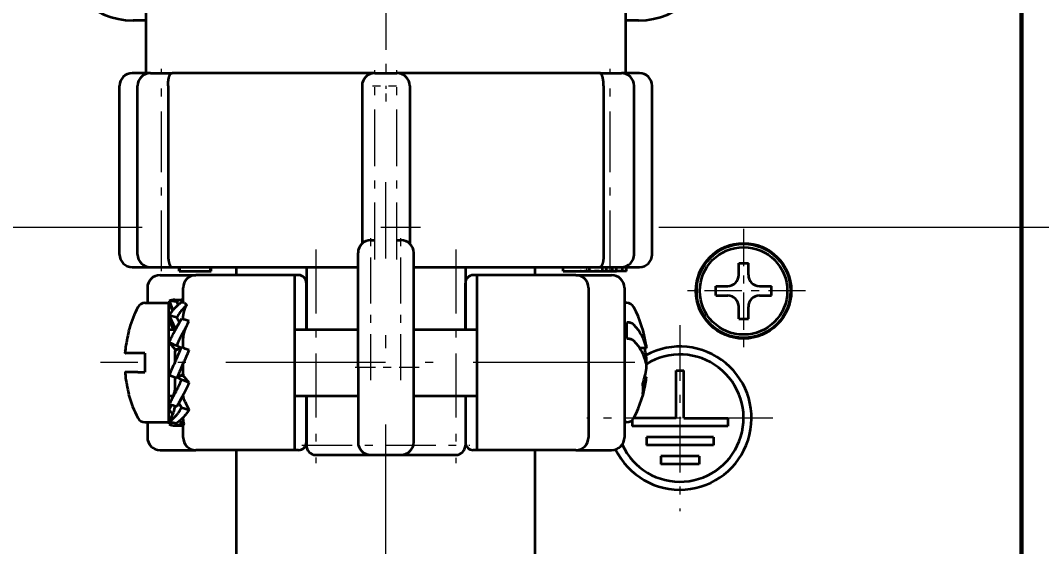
# Model space of a CAD drawing. Extents: x 23 to 417, y 3 to 294.
# Drawn here: x 226.13 to 238.98, y 93.8 to 100.41 of the extents above; entities that cross this region are included whole.
import ezdxf
from ezdxf.enums import TextEntityAlignment as Align

# ---------------------------------------------------------------- set-up
doc = ezdxf.new("R2010")
doc.units = 0
doc.linetypes.add('DASHDOT', pattern=[18.5, 12, -3, 0.5, -3])
doc.layers.get('0').update_dxf_attribs({"lineweight": 13})
doc.styles.get("Standard").update_dxf_attribs({"font": 'isocp.shx'})
doc.dimstyles.get("Standard").update_dxf_attribs({"dimtxt": 2.5, "dimasz": 2.5, "dimexe": 1.25, "dimexo": 0.625, "dimtad": 1, "dimtxsty": 'Standard', "dimcen": 2.5, "dimadec": 0, "dimazin": 0, "dimtfac": 1, "dimtmove": 0, "dimatfit": 0, "dimfxl": 0, "dimarcsym": 0})

# ---------------------------------------------------------------- blocks, each defined once
blk = doc.blocks.new('*D774')
at = {"color": 30, "lineweight": 13, "transparency": 16777216}
blk.add_line((245.666, 73.034), (245.666, 102.812), dxfattribs=at)
at = {"color": 30, "lineweight": 13, "ltscale": 0.053139, "transparency": 16777216}
blk.add_line((245.541, 97.812), (247.666, 97.812), dxfattribs=at)
at = {"color": 30, "lineweight": 13, "ltscale": 0.281729, "transparency": 16777216}
blk.add_line((236.397, 92.312), (247.666, 92.312), dxfattribs=at)
at = {"color": 30, "lineweight": 13, "transparency": 16777216}
for points in [[(245.149, 99.744), (245.666, 97.812), (246.184, 99.744)], [(246.184, 90.38), (245.666, 92.312), (245.149, 90.38)]]:
    blk.add_lwpolyline(points, dxfattribs=at)
for s, height, width, p, p2 in [(']', 2, 1.552524, (243.666, 92.086), (243.666, 92.862)), ('1.08', 2, 1.619006, (243.666, 84.448), (243.666, 91.086)), ('[', 2, 1.552521, (243.666, 82.672), (243.666, 83.448)), ('/', 1, 1.818182, (243.166, 80.672), (243.166, 81.672)), ('27.5', 2, 1.44843, (243.666, 73.034), (243.666, 79.672))]:
    blk.add_text(s, height=height, rotation=90, dxfattribs=dict(at, width=width)).set_placement(p, p2, align=Align.FIT)
blk = doc.blocks.new('*D776')
at = {"color": 230, "lineweight": 13, "transparency": 16777216}
blk.add_line((248.48, 92.812), (248.48, 124.927), dxfattribs=at)
at = {"color": 230, "lineweight": 13, "ltscale": 0.334159, "transparency": 16777216}
blk.add_line((237.114, 104.512), (250.48, 104.512), dxfattribs=at)
at = {"color": 230, "lineweight": 13, "ltscale": 0.123487, "transparency": 16777216}
blk.add_line((245.541, 97.812), (250.48, 97.812), dxfattribs=at)
at = {"color": 230, "lineweight": 13, "transparency": 16777216}
for points in [[(247.962, 106.444), (248.48, 104.512), (248.998, 106.444)], [(248.998, 95.88), (248.48, 97.812), (247.962, 95.88)]]:
    blk.add_lwpolyline(points, dxfattribs=at)
for s, height, width, p, p2 in [(']', 2, 1.552521, (246.48, 124.151), (246.48, 124.927)), ('1.32', 2, 1.572925, (246.48, 116.513), (246.48, 123.151)), ('[', 2, 1.552527, (246.48, 114.737), (246.48, 115.513)), ('/', 1, 1.818182, (245.98, 112.737), (245.98, 113.737)), ('33.5', 2, 1.44843, (246.48, 105.099), (246.48, 111.737))]:
    blk.add_text(s, height=height, rotation=90, dxfattribs=dict(at, width=width)).set_placement(p, p2, align=Align.FIT)
blk = doc.blocks.new('BLOCK4747')
at = {"color": 7, "linetype": 'DASHDOT', "lineweight": 13, "ltscale": 0.2925}
for p, q in [((67.5, -13.65), (67.5, -25.35)), ((73.35, -19.5), (61.65, -19.5))]:
    blk.add_line(p, q, dxfattribs=at)
blk = doc.blocks.new('BLOCK4758')
at = {"color": 7, "linetype": 'DASHDOT', "lineweight": 13, "ltscale": 0.195}
for p, q in [((71.5, -7.602), (71.5, -15.402)), ((75.4, -11.502), (67.6, -11.502))]:
    blk.add_line(p, q, dxfattribs=at)
blk = doc.blocks.new('BLOCK4759')
at = {"color": 7, "linetype": 'DASHDOT', "lineweight": 13}
for p, q in [((49, 52.91), (49, -0.91)), ((75.91, 26), (22.09, 26))]:
    blk.add_line(p, q, dxfattribs=at)
blk = doc.blocks.new('BLOCK4760')
at = {"color": 7, "lineweight": 35}
for p, q in [((89.026, 61.698), (89.026, -78.297)), ((88.926, 61.602), (88.926, -77.297)), ((39.605, -63.51), (39.605, -21.51)), ((58.395, -63.51), (58.395, -21.51))]:
    blk.add_line(p, q, dxfattribs=at)
at = {"color": 7, "lineweight": 35, "ltscale": 0.101719}
for p, q in [((33.919, 2.19), (33.919, 6.259)), ((64.081, 6.259), (64.081, 2.19))]:
    blk.add_line(p, q, dxfattribs=at)
at = {"color": 7, "lineweight": 35, "ltscale": 0.02047}
blk.add_line((33.919, 5.5), (33.1, 5.5), dxfattribs=at)
at = {"color": 7, "lineweight": 35, "ltscale": 0.020467}
blk.add_line((64.9, 5.5), (64.081, 5.5), dxfattribs=at)
at = {"color": 7, "lineweight": 35, "ltscale": 0.028434}
blk.add_line((34.187, 2.19), (33.05, 2.19), dxfattribs=at)
at = {"color": 7, "lineweight": 35, "ltscale": 0.0175}
for p, q in [((34.187, 2.19), (34.887, 2.19)), ((63.113, 2.19), (63.813, 2.19)), ((34.187, -10.01), (34.887, -10.01)), ((63.113, -10.01), (63.813, -10.01))]:
    blk.add_line(p, q, dxfattribs=at)
at = {"color": 7, "lineweight": 35, "ltscale": 0.016571}
for p, q in [((34.887, 2.19), (35.55, 2.19)), ((62.45, 2.19), (63.113, 2.19)), ((34.887, -10.01), (35.55, -10.01)), ((62.45, -10.01), (63.113, -10.01))]:
    blk.add_line(p, q, dxfattribs=at)
at = {"color": 7, "lineweight": 35, "ltscale": 0.318745}
for p, q in [((48.3, 2.19), (35.55, 2.19)), ((62.45, 2.19), (49.7, 2.19))]:
    blk.add_line(p, q, dxfattribs=at)
at = {"color": 7, "lineweight": 35, "ltscale": 0.035}
blk.add_line((48.3, 2.19), (49.7, 2.19), dxfattribs=at)
at = {"color": 7, "lineweight": 35, "ltscale": 0.028395}
blk.add_line((64.95, 2.19), (63.814, 2.19), dxfattribs=at)
at = {"color": 7, "lineweight": 35, "ltscale": 0.265}
for p, q in [((32.25, -9.21), (32.25, 1.39)), ((33.387, -9.21), (33.387, 1.39)), ((35.302, 1.39), (35.302, -9.21)), ((62.698, 1.39), (62.698, -9.21)), ((64.613, -9.21), (64.613, 1.39)), ((65.75, -9.21), (65.75, 1.39))]:
    blk.add_line(p, q, dxfattribs=at)
at = {"color": 7, "lineweight": 35, "ltscale": 0.247976}
for p, q in [((47.5, 1.39), (47.5, -8.529)), ((50.5, 1.39), (50.5, -8.529))]:
    blk.add_line(p, q, dxfattribs=at)
at = {"color": 7, "lineweight": 35, "ltscale": 0.00625}
for p, q in [((48.05, -8.31), (48.3, -8.31)), ((49.7, -8.31), (49.95, -8.31)), ((36.005, -10.26), (36.005, -10.01)), ((36.04, -10.26), (36.04, -10.01)), ((37.97, -10.26), (37.97, -10.01)), ((38.005, -10.26), (38.005, -10.01)), ((60.159, -10.26), (60.159, -10.01)), ((61.793, -10.01), (61.793, -10.26)), ((62.623, -10.26), (62.623, -10.01)), ((62.871, -10.26), (62.871, -10.01)), ((63.256, -10.26), (63.256, -10.01)), ((63.504, -10.26), (63.504, -10.01)), ((63.889, -10.26), (63.889, -10.01)), ((64.137, -10.26), (64.137, -10.01)), ((43.5, -10.51), (43.25, -10.51)), ((54.75, -10.51), (54.5, -10.51)), ((43.5, -21.51), (43.25, -21.51)), ((54.75, -21.51), (54.5, -21.51))]:
    blk.add_line(p, q, dxfattribs=at)
at = {"color": 7, "lineweight": 35, "ltscale": 0.18}
for p, q in [((47.25, -16.31), (47.25, -9.11)), ((50.75, -16.31), (50.75, -9.11))]:
    blk.add_line(p, q, dxfattribs=at)
at = {"color": 7, "lineweight": 35, "ltscale": 0.02843}
blk.add_line((33.05, -10.01), (34.187, -10.01), dxfattribs=at)
at = {"color": 7, "lineweight": 35, "ltscale": 0.292495}
for p, q in [((35.55, -10.01), (47.25, -10.01)), ((50.75, -10.01), (62.45, -10.01))]:
    blk.add_line(p, q, dxfattribs=at)
at = {"color": 7, "lineweight": 35, "ltscale": 0.000846139}
blk.add_line((36.005, -10.26), (36.039, -10.26), dxfattribs=at)
at = {"color": 7, "lineweight": 35, "ltscale": 0.048268}
blk.add_line((36.04, -10.26), (37.97, -10.26), dxfattribs=at)
at = {"color": 7, "lineweight": 35, "ltscale": 0.005481}
blk.add_line((36.091, -10.26), (36.31, -10.26), dxfattribs=at)
at = {"color": 7, "lineweight": 35, "ltscale": 0.000850752}
blk.add_line((37.971, -10.26), (38.005, -10.26), dxfattribs=at)
at = {"color": 7, "lineweight": 35, "ltscale": 0.0125}
for p, q in [((39.605, -10.51), (39.605, -10.01)), ((58.395, -10.51), (58.395, -10.01)), ((67.25, -16.5), (67.75, -16.5)), ((70.5, -19.5), (70.5, -20)), ((65.4, -20.7), (65.4, -21.2)), ((69.6, -20.7), (69.6, -21.2)), ((66.3, -21.9), (66.3, -22.4)), ((68.7, -21.9), (68.7, -22.4))]:
    blk.add_line(p, q, dxfattribs=at)
at = {"color": 7, "lineweight": 35, "ltscale": 0.09793}
for p, q in [((44, -10.01), (44, -13.927)), ((54, -10.01), (54, -13.927))]:
    blk.add_line(p, q, dxfattribs=at)
at = {"color": 7, "lineweight": 35, "ltscale": 0.033376}
for p, q in [((60.159, -10.26), (61.494, -10.26)), ((60.792, -10.26), (62.127, -10.26)), ((61.288, -10.26), (62.623, -10.26)), ((61.921, -10.26), (63.256, -10.26)), ((63.889, -10.26), (62.554, -10.26))]:
    blk.add_line(p, q, dxfattribs=at)
at = {"color": 7, "lineweight": 35, "ltscale": 0.001283}
for p, q in [((61.288, -10.26), (61.237, -10.26)), ((61.921, -10.26), (61.87, -10.26)), ((62.503, -10.26), (62.554, -10.26))]:
    blk.add_line(p, q, dxfattribs=at)
at = {"color": 7, "lineweight": 35, "ltscale": 0.003097}
for p, q in [((61.618, -10.26), (61.494, -10.26)), ((62.251, -10.26), (62.127, -10.26))]:
    blk.add_line(p, q, dxfattribs=at)
at = {"color": 7, "lineweight": 35, "ltscale": 0.00438}
for p, q in [((61.793, -10.26), (61.618, -10.26)), ((62.426, -10.26), (62.251, -10.26)), ((63.06, -10.26), (62.884, -10.26)), ((63.693, -10.26), (63.518, -10.26))]:
    blk.add_line(p, q, dxfattribs=at)
at = {"color": 7, "lineweight": 35, "ltscale": 0.006194}
for p, q in [((62.623, -10.26), (62.871, -10.26)), ((63.256, -10.26), (63.504, -10.26)), ((64.137, -10.26), (63.889, -10.26))]:
    blk.add_line(p, q, dxfattribs=at)
at = {"color": 7, "lineweight": 35, "ltscale": 0.000345922}
for p, q in [((62.884, -10.26), (62.871, -10.26)), ((63.518, -10.26), (63.504, -10.26))]:
    blk.add_line(p, q, dxfattribs=at)
at = {"color": 7, "lineweight": 35, "ltscale": 0.045005}
blk.add_line((63.15, -10.01), (64.95, -10.01), dxfattribs=at)
at = {"color": 7, "lineweight": 35, "ltscale": 0.01875}
for p, q in [((71.2, -10.502), (71.2, -9.752)), ((71.8, -10.502), (71.8, -9.752)), ((69.75, -11.202), (70.5, -11.202)), ((72.5, -11.202), (73.25, -11.202)), ((69.75, -11.802), (70.5, -11.802)), ((72.5, -11.802), (73.25, -11.802)), ((71.2, -13.252), (71.2, -12.502)), ((71.8, -13.252), (71.8, -12.502))]:
    blk.add_line(p, q, dxfattribs=at)
at = {"color": 7, "lineweight": 35, "ltscale": 0.014999}
for p, q in [((71.2, -9.752), (71.8, -9.752)), ((69.75, -11.802), (69.75, -11.202)), ((73.25, -11.802), (73.25, -11.202)), ((71.2, -13.252), (71.8, -13.252))]:
    blk.add_line(p, q, dxfattribs=at)
at = {"color": 7, "lineweight": 35, "ltscale": 0.05625}
for p, q in [((34.8, -10.51), (37.05, -10.51)), ((60.95, -10.51), (63.2, -10.51)), ((34.8, -21.51), (37.05, -21.51)), ((60.95, -21.51), (63.2, -21.51))]:
    blk.add_line(p, q, dxfattribs=at)
at = {"color": 7, "lineweight": 35, "ltscale": 0.155}
for p, q in [((43.25, -10.51), (37.05, -10.51)), ((60.95, -10.51), (54.75, -10.51)), ((43.25, -21.51), (37.05, -21.51)), ((60.95, -21.51), (54.75, -21.51))]:
    blk.add_line(p, q, dxfattribs=at)
at = {"color": 7, "lineweight": 35, "ltscale": 0.275}
blk.add_line((43.25, -10.51), (43.25, -21.51), dxfattribs=at)
at = {"color": 7, "lineweight": 35, "ltscale": 0.1375}
for p, q in [((54.75, -16.01), (54.75, -10.51)), ((54.75, -21.51), (54.75, -16.01))]:
    blk.add_line(p, q, dxfattribs=at)
at = {"color": 7, "lineweight": 35, "ltscale": 0.02375}
for p, q in [((34, -11.31), (34, -12.26)), ((34, -19.76), (34, -20.71))]:
    blk.add_line(p, q, dxfattribs=at)
at = {"color": 7, "lineweight": 35, "ltscale": 0.022757}
blk.add_line((36.25, -12.22), (36.25, -11.31), dxfattribs=at)
at = {"color": 7, "lineweight": 35, "ltscale": 0.0375}
for p, q in [((44, -12.51), (44, -11.01)), ((54, -12.51), (54, -11.01)), ((44, -21.01), (44, -19.51))]:
    blk.add_line(p, q, dxfattribs=at)
at = {"color": 7, "lineweight": 35, "ltscale": 0.1175}
for p, q in [((61.75, -11.31), (61.75, -16.01)), ((61.75, -16.01), (61.75, -20.71)), ((47.25, -16.31), (47.25, -21.01)), ((50.75, -21.01), (50.75, -16.31))]:
    blk.add_line(p, q, dxfattribs=at)
at = {"color": 7, "lineweight": 35, "ltscale": 0.235}
blk.add_line((64, -11.31), (64, -20.71), dxfattribs=at)
at = {"color": 7, "lineweight": 35, "ltscale": 0.015663}
blk.add_line((35.38, -12.137), (35.604, -12.722), dxfattribs=at)
at = {"color": 7, "lineweight": 35, "ltscale": 0.01188}
blk.add_line((35.853, -12.18), (35.38, -12.137), dxfattribs=at)
at = {"color": 7, "lineweight": 35, "ltscale": 0.013171}
for p, q in [((35.723, -12.06), (36.25, -12.06)), ((35.723, -19.96), (36.25, -19.96))]:
    blk.add_line(p, q, dxfattribs=at)
at = {"color": 7, "lineweight": 35, "ltscale": 0.005488}
for p, q in [((35.853, -12.18), (35.94, -12.382)), ((36.147, -19.84), (36.06, -19.638))]:
    blk.add_line(p, q, dxfattribs=at)
at = {"color": 7, "lineweight": 35, "ltscale": 0.037595}
for p, q in [((33.846, -12.26), (35.35, -12.26)), ((33.846, -19.76), (35.35, -19.76))]:
    blk.add_line(p, q, dxfattribs=at)
at = {"color": 7, "lineweight": 35, "ltscale": 0.09375}
for p, q in [((35.35, -16.01), (35.35, -12.26)), ((35.35, -19.76), (35.35, -16.01))]:
    blk.add_line(p, q, dxfattribs=at)
at = {"color": 7, "lineweight": 35, "ltscale": 0.00119}
blk.add_line((35.427, -12.261), (35.38, -12.267), dxfattribs=at)
at = {"color": 7, "lineweight": 35, "ltscale": 0.013003}
blk.add_line((35.38, -12.267), (35.586, -12.745), dxfattribs=at)
at = {"color": 7, "lineweight": 35, "ltscale": 0.004605}
blk.add_line((36.147, -12.21), (36.33, -12.23), dxfattribs=at)
at = {"color": 7, "lineweight": 35, "ltscale": 0.03543}
for p, q in [((44, -13.927), (44, -12.51)), ((54, -13.927), (54, -12.51)), ((44, -19.51), (44, -18.093))]:
    blk.add_line(p, q, dxfattribs=at)
at = {"color": 7, "lineweight": 35, "ltscale": 0.003845}
for p, q in [((64.154, -12.26), (64, -12.26)), ((64.154, -19.76), (64, -19.76))]:
    blk.add_line(p, q, dxfattribs=at)
at = {"color": 7, "lineweight": 35, "ltscale": 0.022327}
blk.add_line((35.38, -13.045), (35.75, -13.858), dxfattribs=at)
at = {"color": 7, "lineweight": 35, "ltscale": 0.012279}
for p, q in [((35.853, -13.177), (35.38, -13.045)), ((36.147, -18.843), (36.62, -18.975))]:
    blk.add_line(p, q, dxfattribs=at)
at = {"color": 7, "lineweight": 35, "ltscale": 0.0037}
blk.add_line((35.521, -13.355), (35.38, -13.4), dxfattribs=at)
at = {"color": 7, "lineweight": 35, "ltscale": 0.015959}
blk.add_line((35.38, -13.4), (35.75, -13.92), dxfattribs=at)
at = {"color": 7, "lineweight": 35, "ltscale": 0.006171}
blk.add_line((35.38, -13.4), (35.494, -13.619), dxfattribs=at)
at = {"color": 7, "lineweight": 35, "ltscale": 0.019296}
for p, q in [((36.147, -13.258), (35.75, -13.92)), ((35.853, -18.762), (36.25, -18.1))]:
    blk.add_line(p, q, dxfattribs=at)
at = {"color": 7, "lineweight": 35, "ltscale": 0.008386}
for p, q in [((35.853, -13.177), (36.022, -13.466)), ((36.147, -18.843), (35.978, -18.554))]:
    blk.add_line(p, q, dxfattribs=at)
at = {"color": 7, "lineweight": 35, "ltscale": 0.00348}
for p, q in [((36.084, -13.382), (36.147, -13.258)), ((35.916, -18.638), (35.853, -18.762))]:
    blk.add_line(p, q, dxfattribs=at)
at = {"color": 7, "lineweight": 35, "ltscale": 0.001595}
blk.add_line((36.25, -13.287), (36.25, -13.223), dxfattribs=at)
at = {"color": 7, "lineweight": 35, "ltscale": 0.011897}
blk.add_line((64.154, -13.959), (64.154, -13.483), dxfattribs=at)
at = {"color": 7, "lineweight": 35, "ltscale": 0.004168}
blk.add_line((32.866, -13.85), (32.82, -14.01), dxfattribs=at)
at = {"color": 7, "lineweight": 35, "ltscale": 0.000635113}
for p, q in [((32.82, -14.01), (32.841, -14.025)), ((32.841, -17.995), (32.82, -18.01))]:
    blk.add_line(p, q, dxfattribs=at)
at = {"color": 7, "lineweight": 35, "ltscale": 0.01}
blk.add_line((35.35, -13.927), (35.75, -13.927), dxfattribs=at)
at = {"color": 7, "lineweight": 35, "ltscale": 0.001543}
for p, q in [((35.75, -13.858), (35.75, -13.92)), ((36.25, -18.1), (36.25, -18.162))]:
    blk.add_line(p, q, dxfattribs=at)
at = {"color": 7, "lineweight": 35, "ltscale": 0.000925147}
blk.add_line((35.787, -13.858), (35.75, -13.858), dxfattribs=at)
at = {"color": 7, "lineweight": 35, "ltscale": 0.001655}
for p, q in [((35.75, -13.986), (35.75, -13.92)), ((36.25, -18.1), (36.25, -18.034))]:
    blk.add_line(p, q, dxfattribs=at)
at = {"color": 7, "lineweight": 35, "ltscale": 0.1}
for p, q in [((43.25, -13.927), (47.25, -13.927)), ((50.75, -13.927), (54.75, -13.927)), ((43.25, -18.093), (47.25, -18.093)), ((50.75, -18.093), (54.75, -18.093))]:
    blk.add_line(p, q, dxfattribs=at)
at = {"color": 7, "lineweight": 35, "ltscale": 0.013218}
blk.add_line((64.154, -14.488), (64.154, -13.959), dxfattribs=at)
at = {"color": 7, "lineweight": 35, "ltscale": 0.01445}
for p, q in [((35.38, -14.748), (35.75, -15.191)), ((36.62, -17.272), (36.25, -16.829))]:
    blk.add_line(p, q, dxfattribs=at)
at = {"color": 7, "lineweight": 35, "ltscale": 0.015226}
blk.add_line((36.25, -15.082), (36.25, -14.473), dxfattribs=at)
at = {"color": 7, "lineweight": 35, "ltscale": 0.000822532}
blk.add_line((32.613, -15.243), (32.617, -15.21), dxfattribs=at)
at = {"color": 7, "lineweight": 35, "ltscale": 0.019653}
for p, q in [((33.403, -15.41), (32.617, -15.41)), ((33.403, -16.61), (32.617, -16.61))]:
    blk.add_line(p, q, dxfattribs=at)
at = {"color": 7, "lineweight": 35, "ltscale": 0.011085}
for p, q in [((33.846, -15.41), (33.403, -15.41)), ((33.403, -16.61), (33.846, -16.61))]:
    blk.add_line(p, q, dxfattribs=at)
at = {"color": 7, "lineweight": 35, "ltscale": 0.015}
for p, q in [((33.846, -15.41), (33.846, -16.01)), ((33.846, -16.01), (33.846, -16.61))]:
    blk.add_line(p, q, dxfattribs=at)
at = {"color": 7, "lineweight": 35, "ltscale": 0.011501}
for p, q in [((36.147, -15.043), (35.75, -15.276)), ((35.853, -16.977), (36.25, -16.744))]:
    blk.add_line(p, q, dxfattribs=at)
at = {"color": 7, "lineweight": 35, "ltscale": 0.002107}
for p, q in [((35.75, -15.191), (35.75, -15.276)), ((36.25, -16.744), (36.25, -16.829))]:
    blk.add_line(p, q, dxfattribs=at)
at = {"color": 7, "lineweight": 35, "ltscale": 0.003598}
for p, q in [((35.894, -15.191), (35.75, -15.191)), ((36.106, -16.829), (36.25, -16.829))]:
    blk.add_line(p, q, dxfattribs=at)
at = {"color": 7, "lineweight": 35, "ltscale": 0.016949}
for p, q in [((35.75, -15.954), (35.75, -15.276)), ((36.25, -16.744), (36.25, -16.066))]:
    blk.add_line(p, q, dxfattribs=at)
at = {"color": 7, "lineweight": 35, "ltscale": 0.006825}
for p, q in [((35.853, -14.932), (36.082, -15.082)), ((36.147, -17.088), (35.918, -16.938))]:
    blk.add_line(p, q, dxfattribs=at)
at = {"color": 7, "lineweight": 35, "ltscale": 0.010545}
blk.add_line((65.392, -15.103), (64.97, -15.103), dxfattribs=at)
at = {"color": 7, "lineweight": 35, "ltscale": 0.002481}
for p, q in [((65.37, -14.914), (65.383, -15.012)), ((65.37, -17.106), (65.383, -17.008))]:
    blk.add_line(p, q, dxfattribs=at)
at = {"color": 7, "lineweight": 35, "ltscale": 0.000837192}
blk.add_line((65.383, -15.07), (65.392, -15.103), dxfattribs=at)
at = {"color": 7, "lineweight": 35, "ltscale": 0.004821}
for p, q in [((35.723, -16.01), (35.806, -15.836)), ((36.277, -16.01), (36.194, -16.184))]:
    blk.add_line(p, q, dxfattribs=at)
at = {"color": 7, "lineweight": 35, "ltscale": 0.001666}
blk.add_line((65.383, -15.945), (65.37, -16.01), dxfattribs=at)
at = {"color": 7, "lineweight": 35, "ltscale": 0.075}
for p, q in [((67.25, -19.5), (67.25, -16.5)), ((67.75, -19.5), (67.75, -16.5))]:
    blk.add_line(p, q, dxfattribs=at)
at = {"color": 7, "lineweight": 35, "ltscale": 0.01523}
blk.add_line((35.75, -17.547), (35.75, -16.938), dxfattribs=at)
at = {"color": 7, "lineweight": 35, "ltscale": 0.002803}
blk.add_line((65.279, -16.917), (65.392, -16.917), dxfattribs=at)
at = {"color": 7, "lineweight": 35, "ltscale": 0.00719}
blk.add_line((35.35, -18.093), (35.638, -18.093), dxfattribs=at)
at = {"color": 7, "lineweight": 35, "ltscale": 0.000925145}
blk.add_line((36.213, -18.162), (36.25, -18.162), dxfattribs=at)
at = {"color": 7, "lineweight": 35, "ltscale": 0.000545512}
blk.add_line((36.259, -18.182), (36.25, -18.162), dxfattribs=at)
at = {"color": 7, "lineweight": 35, "ltscale": 0.011628}
blk.add_line((36.62, -18.975), (36.427, -18.551), dxfattribs=at)
at = {"color": 7, "lineweight": 35, "ltscale": 0.07793}
for p, q in [((44, -18.093), (44, -21.21)), ((54, -18.093), (54, -21.21))]:
    blk.add_line(p, q, dxfattribs=at)
at = {"color": 7, "lineweight": 35, "ltscale": 0.008514}
blk.add_line((35.38, -18.975), (35.521, -18.665), dxfattribs=at)
at = {"color": 7, "lineweight": 35, "ltscale": 0.016427}
blk.add_line((35.38, -19.753), (35.64, -19.15), dxfattribs=at)
at = {"color": 7, "lineweight": 35, "ltscale": 0.003303}
blk.add_line((35.38, -19.883), (35.427, -19.759), dxfattribs=at)
at = {"color": 7, "lineweight": 35, "ltscale": 0.003556}
blk.add_line((36.147, -19.84), (36.289, -19.853), dxfattribs=at)
at = {"color": 7, "lineweight": 35, "ltscale": 0.00333}
blk.add_line((36.25, -19.593), (36.25, -19.46), dxfattribs=at)
at = {"color": 7, "lineweight": 35, "ltscale": 0.009481}
blk.add_line((64.5, -19.621), (64.5, -20), dxfattribs=at)
at = {"color": 7, "lineweight": 35, "ltscale": 0.066438}
blk.add_line((67.25, -19.5), (64.592, -19.5), dxfattribs=at)
at = {"color": 7, "lineweight": 35, "ltscale": 0.06875}
blk.add_line((67.75, -19.5), (70.5, -19.5), dxfattribs=at)
at = {"color": 7, "lineweight": 35, "ltscale": 0.019195}
blk.add_line((36.25, -20.71), (36.25, -19.942), dxfattribs=at)
at = {"color": 7, "lineweight": 35, "ltscale": 0.15}
blk.add_line((70.5, -20), (64.5, -20), dxfattribs=at)
at = {"color": 7, "lineweight": 35, "ltscale": 0.105}
for p, q in [((69.6, -20.7), (65.4, -20.7)), ((69.6, -21.2), (65.4, -21.2))]:
    blk.add_line(p, q, dxfattribs=at)
at = {"color": 7, "lineweight": 35, "ltscale": 0.08625}
for p, q in [((44.6, -21.81), (48.05, -21.81)), ((49.95, -21.81), (53.4, -21.81))]:
    blk.add_line(p, q, dxfattribs=at)
at = {"color": 7, "lineweight": 35, "ltscale": 0.0475}
blk.add_line((48.05, -21.81), (49.95, -21.81), dxfattribs=at)
at = {"color": 7, "lineweight": 35, "ltscale": 0.059999}
for p, q in [((68.7, -21.9), (66.3, -21.9)), ((68.7, -22.4), (66.3, -22.4))]:
    blk.add_line(p, q, dxfattribs=at)
at = {"color": 7, "lineweight": 35}
for radius in [3, 2.95, 2.75]:
    blk.add_circle((71.5, -11.502), radius, dxfattribs=at)
for centre, radius, start, end in [((33.1, 10.1), 4.6, 180, 270), ((64.9, 10.1), 4.6, 270, 360), ((33.05, 1.39), 0.8, 90, 180), ((34.187, 1.39), 0.8, 90, 180), ((48.3, 1.39), 0.8, 90, 180), ((49.7, 1.39), 0.8, 360, 450), ((63.813, 1.39), 0.8, 360, 90), ((64.95, 1.39), 0.8, 0, 90), ((48.05, -9.11), 0.8, 90, 180), ((49.95, -9.11), 0.8, 360, 90), ((33.05, -9.21), 0.8, 180, 270), ((34.187, -9.21), 0.8, 180, 270), ((63.813, -9.21), 0.8, 270, 360), ((64.95, -9.21), 0.8, 270, 360), ((34.8, -11.31), 0.8, 90, 180), ((37.05, -11.31), 0.8, 90, 180), ((43.5, -11.01), 0.5, 0, 90), ((54.5, -11.01), 0.5, 90, 180), ((60.95, -11.31), 0.8, 0, 90), ((63.2, -11.31), 0.8, 0, 90), ((70.5, -10.502), 0.7, 269.99999, 360), ((72.5, -10.502), 0.7, 180, 270), ((35.709, -12.804), 0.743, 88.8743, 116.26334), ((36.252, -12.796), 0.735, 90.19308, 122.97499), ((70.5, -12.502), 0.7, 360, 90), ((72.5, -12.502), 0.7, 89.99999, 180), ((40.081, -16.01), 7.531, 152.4694, 163.33135), ((33.846, -12.76), 0.5, 90, 152.4694), ((37.932, -11.111), 1.954, 214.95953, 221.43255), ((64.154, -12.76), 0.5, 27.5306, 90), ((57.919, -16.01), 7.531, 8.36944, 27.5306), ((32.835, -25.163), 12.357, 72.16262, 74.45386), ((30.184, -10.189), 7.192, 331.52323, 333.4905), ((40.084, -16.011), 7.51, 164.66652, 173.8811), ((40.084, -16.011), 7.51, 164.66652, 173.8811), ((33.102, -14.921), 2.723, 21.42165, 28.57629), ((42.034, 1.608), 17.657, 247.86179, 249.51034), ((28.128, -12.049), 8.56, 333.74827, 339.52604), ((31.453, -27.515), 13.326, 67.18291, 69.37351), ((27.08, -11.47), 10.256, 333.72757, 338.48101), ((67.5, -19.5), 4.5, 205.94416, 478.32083), ((60.085, -16.348), 5.342, 7.3053, 13.48252), ((64.792, -15.119), 0.6, 1.56002, 10.24106), ((44.92, -20.55), 10.256, 153.72757, 158.48101), ((67.5, -19.5), 4, 204.52961, 481.87717), ((64.292, -15.812), 1.101, 353.01811, 7.46793), ((34.05, -16.647), 1.442, 180.86492, 186.48405), ((43.872, -19.971), 8.56, 153.74827, 159.52604), ((60.046, -15.665), 5.382, 341.8224, 352.67115), ((64.292, -16.208), 1.101, 352.53207, 6.98189), ((40.084, -16.009), 7.51, 186.1189, 195.33348), ((40.084, -16.009), 7.51, 186.1189, 195.33348), ((40.547, -4.505), 13.326, 247.18291, 249.37351), ((29.966, -33.628), 17.657, 67.86179, 69.51034), ((57.919, -16.01), 7.531, 332.4694, 351.63056), ((60.036, -16.319), 5.391, 341.82939, 351.60422), ((64.792, -16.901), 0.6, 349.75894, 358.43998), ((62.279, -17.692), 2.901, 0.14587, 6.88569), ((62.856, -17.691), 2.323, 352.33936, 0.15516), ((40.081, -16.01), 7.531, 195.40024, 207.5306), ((41.816, -21.831), 7.192, 151.52323, 153.4905), ((39.165, -6.857), 12.357, 252.16262, 254.45386), ((37.036, -18.048), 0.789, 189.73389, 219.54998), ((37.25, -17.914), 2.15, 209.55347, 219.29165), ((34.437, -18.623), 1.313, 336.35432, 355.24498), ((33.846, -19.26), 0.5, 207.5306, 270), ((37.478, -4.391), 15.505, 262.22117, 263.98302), ((35.709, -19.216), 0.743, 243.73666, 271.1257), ((35.743, -19.214), 0.746, 268.45214, 302.80727), ((36.473, -19.989), 0.229, 143.54733, 168.06655), ((37.153, -19.592), 0.903, 180.05982, 196.82351), ((64.154, -19.26), 0.5, 270, 332.4694), ((34.8, -20.71), 0.8, 180, 270), ((37.05, -20.71), 0.8, 180, 270), ((43.5, -21.01), 0.5, 270, 360), ((48.05, -21.01), 0.8, 180, 270), ((49.95, -21.01), 0.8, 270, 360), ((54.5, -21.01), 0.5, 180, 270), ((60.95, -20.71), 0.8, 270, 360), ((63.2, -20.71), 0.8, 270, 360), ((44.6, -21.21), 0.6, 180, 270), ((53.4, -21.21), 0.6, 270, 360)]:
    blk.add_arc(centre, radius, start, end, dxfattribs=at)
for centre in [(57.919, -15.508), (57.919, -16.512)]:
    blk.add_ellipse(centre, major_axis=(-7.507, 0), ratio=0.546944, start_param=3.248358, end_param=3.615938, dxfattribs=at)
for points, degree, knots in [([(35.302, 1.39), (35.302, 1.48), (35.306, 1.569), (35.313, 1.651), (35.336, 1.83), (35.373, 1.974), (35.396, 2.037), (35.44, 2.124), (35.489, 2.171), (35.509, 2.184), (35.53, 2.19), (35.55, 2.19)], 5, [0, 0, 0, 0, 0, 0, 0.775625, 0.775625, 0.775625, 1.707467, 1.707467, 1.707467, 2.333222, 2.333222, 2.333222, 2.333222, 2.333222, 2.333222]), ([(62.698, 1.39), (62.698, 1.48), (62.694, 1.569), (62.687, 1.651), (62.664, 1.83), (62.627, 1.974), (62.604, 2.037), (62.56, 2.124), (62.511, 2.171), (62.491, 2.184), (62.47, 2.19), (62.45, 2.19)], 5, [0, 0, 0, 0, 0, 0, 0.775625, 0.775625, 0.775625, 1.707467, 1.707467, 1.707467, 2.333222, 2.333222, 2.333222, 2.333222, 2.333222, 2.333222]), ([(35.302, -9.21), (35.302, -9.299), (35.306, -9.387), (35.313, -9.474), (35.339, -9.674), (35.383, -9.83), (35.413, -9.901), (35.46, -9.971), (35.51, -10.002), (35.523, -10.007), (35.537, -10.01), (35.55, -10.01)], 5, [0, 0, 0, 0, 0, 0, 0.766091, 0.766091, 0.766091, 1.919046, 1.919046, 1.919046, 2.32781, 2.32781, 2.32781, 2.32781, 2.32781, 2.32781]), ([(62.698, -9.21), (62.698, -9.299), (62.694, -9.387), (62.687, -9.474), (62.661, -9.674), (62.617, -9.83), (62.587, -9.901), (62.54, -9.971), (62.49, -10.002), (62.477, -10.007), (62.463, -10.01), (62.45, -10.01)], 5, [0, 0, 0, 0, 0, 0, 0.766091, 0.766091, 0.766091, 1.919046, 1.919046, 1.919046, 2.32781, 2.32781, 2.32781, 2.32781, 2.32781, 2.32781]), ([(35.38, -13.045), (35.485, -12.859), (35.612, -12.694), (35.749, -12.55), (35.919, -12.396), (36.068, -12.273), (36.096, -12.251), (36.122, -12.23), (36.147, -12.21)], 5, [0, 0, 0, 0, 0, 0, 2.387181, 2.387181, 2.387181, 2.950499, 2.950499, 2.950499, 2.950499, 2.950499, 2.950499]), ([(36.466, -12.404), (36.366, -12.496), (36.26, -12.6), (36.154, -12.714), (36.027, -12.875), (35.917, -13.058), (35.894, -13.096), (35.873, -13.136), (35.853, -13.177)], 5, [0, 0, 0, 0, 0, 0, 1.878358, 1.878358, 1.878358, 2.369157, 2.369157, 2.369157, 2.369157, 2.369157, 2.369157]), ([(36.25, -13.223), (36.25, -13.209), (36.25, -13.194), (36.251, -13.179), (36.254, -13.131), (36.259, -13.082), (36.263, -13.049), (36.285, -12.899), (36.323, -12.748), (36.362, -12.631), (36.41, -12.516), (36.466, -12.404)], 5, [0, 0, 0, 0, 0, 0, 0.144736, 0.144736, 0.144736, 0.446302, 0.446302, 0.446302, 1.521356, 1.521356, 1.521356, 1.521356, 1.521356, 1.521356]), ([(35.38, -14.748), (35.487, -14.474), (35.617, -14.215), (35.757, -13.968), (35.911, -13.706), (36.047, -13.454), (36.06, -13.43), (36.072, -13.406), (36.084, -13.382)], 5, [0, 0, 0, 0, 0, 0, 2.628945, 2.628945, 2.628945, 2.904275, 2.904275, 2.904275, 2.904275, 2.904275, 2.904275]), ([(64.597, -13.632), (64.561, -13.593), (64.511, -13.559), (64.451, -13.532), (64.356, -13.502), (64.253, -13.488), (64.22, -13.485), (64.187, -13.483), (64.154, -13.483)], 5, [0, 0, 0, 0, 0, 0, 0.6271461, 0.6271461, 0.6271461, 0.9148451, 0.9148451, 0.9148451, 0.9148451, 0.9148451, 0.9148451]), ([(36.506, -13.619), (36.403, -13.811), (36.29, -14.008), (36.174, -14.216), (36.038, -14.479), (35.92, -14.757), (35.897, -14.815), (35.874, -14.873), (35.853, -14.932)], 5, [0, 0, 0, 0, 0, 0, 2.148522, 2.148522, 2.148522, 2.704181, 2.704181, 2.704181, 2.704181, 2.704181, 2.704181]), ([(36.506, -13.619), (36.494, -13.641), (36.471, -13.686), (36.438, -13.753), (36.407, -13.819), (36.385, -13.871), (36.363, -13.925), (36.342, -13.983), (36.317, -14.057), (36.296, -14.13), (36.279, -14.202), (36.266, -14.272), (36.257, -14.34), (36.251, -14.407), (36.25, -14.452), (36.25, -14.473)], 3, [0, 0, 0, 0, 0.0770143, 0.1517518, 0.2243031, 0.2947639, 0.3194395, 0.4005446, 0.4790317, 0.5548366, 0.6284577, 0.6992994, 0.7682325, 0.835494, 0.9013135, 0.9013135, 0.9013135, 0.9013135]), ([(64.154, -14.488), (64.24, -14.488), (64.326, -14.498), (64.407, -14.518), (64.496, -14.556), (64.564, -14.606), (64.576, -14.616), (64.587, -14.626), (64.597, -14.637)], 5, [0, 0, 0, 0, 0, 0, 0.7481226, 0.7481226, 0.7481226, 0.9199512, 0.9199512, 0.9199512, 0.9199512, 0.9199512, 0.9199512]), ([(32.617, -15.21), (32.612, -15.252), (32.609, -15.294), (32.607, -15.333), (32.607, -15.38), (32.611, -15.403), (32.613, -15.408), (32.615, -15.41), (32.617, -15.41)], 5, [0, 0, 0, 0, 0, 0, 0.3702449, 0.3702449, 0.3702449, 0.5031665, 0.5031665, 0.5031665, 0.5031665, 0.5031665, 0.5031665]), ([(32.617, -15.41), (32.614, -15.41), (32.612, -15.407), (32.611, -15.401), (32.609, -15.388), (32.608, -15.369), (32.608, -15.362), (32.608, -15.355), (32.608, -15.346)], 5, [0, 0, 0, 0, 0, 0, 0.155544, 0.155544, 0.155544, 0.24404, 0.24404, 0.24404, 0.24404, 0.24404, 0.24404]), ([(32.617, -16.61), (32.614, -16.61), (32.612, -16.614), (32.61, -16.622), (32.607, -16.653), (32.608, -16.703), (32.61, -16.737), (32.613, -16.773), (32.617, -16.81)], 5, [0, 0, 0, 0, 0, 0, 0.1799512, 0.1799512, 0.1799512, 0.5019745, 0.5019745, 0.5019745, 0.5019745, 0.5019745, 0.5019745]), ([(35.494, -18.401), (35.597, -18.209), (35.71, -18.012), (35.826, -17.804), (35.962, -17.541), (36.08, -17.263), (36.103, -17.205), (36.126, -17.147), (36.147, -17.088)], 5, [0, 0, 0, 0, 0, 0, 2.148523, 2.148523, 2.148523, 2.704181, 2.704181, 2.704181, 2.704181, 2.704181, 2.704181]), ([(36.62, -17.272), (36.513, -17.546), (36.383, -17.805), (36.243, -18.052), (36.089, -18.314), (35.953, -18.566), (35.94, -18.59), (35.928, -18.614), (35.916, -18.638)], 5, [0, 0, 0, 0, 0, 0, 2.628945, 2.628945, 2.628945, 2.904275, 2.904275, 2.904275, 2.904275, 2.904275, 2.904275]), ([(35.494, -18.401), (35.506, -18.379), (35.529, -18.334), (35.562, -18.267), (35.593, -18.201), (35.615, -18.149), (35.637, -18.095), (35.658, -18.037), (35.683, -17.963), (35.704, -17.89), (35.721, -17.818), (35.734, -17.748), (35.743, -17.68), (35.749, -17.613), (35.75, -17.569), (35.75, -17.547)], 3, [0, 0, 0, 0, 0.0770143, 0.1517518, 0.2243031, 0.2947639, 0.3194395, 0.4005446, 0.4790317, 0.5548366, 0.6284577, 0.6992994, 0.7682325, 0.835494, 0.9011558, 0.9011558, 0.9011558, 0.9011558]), ([(35.38, -19.753), (35.49, -19.658), (35.621, -19.542), (35.757, -19.408), (35.924, -19.216), (36.066, -18.992), (36.095, -18.944), (36.122, -18.894), (36.147, -18.843)], 5, [0, 0, 0, 0, 0, 0, 2.355566, 2.355566, 2.355566, 2.972035, 2.972035, 2.972035, 2.972035, 2.972035, 2.972035]), ([(36.62, -18.975), (36.515, -19.161), (36.388, -19.326), (36.251, -19.47), (36.081, -19.624), (35.932, -19.747), (35.904, -19.769), (35.878, -19.79), (35.853, -19.81)], 5, [0, 0, 0, 0, 0, 0, 2.387181, 2.387181, 2.387181, 2.950499, 2.950499, 2.950499, 2.950499, 2.950499, 2.950499])]:
    blk.add_open_spline(points, degree=degree, knots=knots, dxfattribs=at)

msp = doc.modelspace()

# ---------------------------------------------------------------- linework, layer by layer
at = {"color": 7, "linetype": 'DASHDOT', "lineweight": 13, "ltscale": 0.058803}
msp.add_line((230.7318, 101.9058), (230.7318, 99.5537), dxfattribs=at)
at = {"color": 7, "linetype": 'DASHDOT', "lineweight": 13, "ltscale": 0.0636}
for p, q in [((227.9092, 97.2578), (227.9092, 99.8018)), ((233.5543, 97.2578), (233.5543, 99.8018))]:
    msp.add_line(p, q, dxfattribs=at)
at = {"color": 7, "linetype": 'DASHDOT', "lineweight": 13, "ltscale": 0.059514}
for p, q in [((230.5918, 97.4076), (230.5918, 99.7882)), ((230.8718, 97.4076), (230.8718, 99.7882))]:
    msp.add_line(p, q, dxfattribs=at)
at = {"color": 7, "linetype": 'DASHDOT', "lineweight": 13, "ltscale": 0.0084}
msp.add_line((230.5638, 99.5898), (230.8998, 99.5898), dxfattribs=at)
at = {"color": 7, "linetype": 'DASHDOT', "lineweight": 13, "ltscale": 0.321}
msp.add_line((230.7318, 85.5398), (230.7318, 98.3798), dxfattribs=at)
at = {"color": 7, "linetype": 'DASHDOT', "lineweight": 13}
msp.add_line((197.1667, 97.8119), (244.5406, 97.8119), dxfattribs=at)
at = {"color": 7, "linetype": 'DASHDOT', "lineweight": 13, "ltscale": 0.048}
for p, q in [((230.5418, 95.8898), (230.5418, 97.8098)), ((230.9218, 95.8898), (230.9218, 97.8098))]:
    msp.add_line(p, q, dxfattribs=at)
at = {"color": 7, "linetype": 'DASHDOT', "lineweight": 13, "ltscale": 0.0672}
msp.add_line((229.8518, 97.5338), (229.8518, 94.8458), dxfattribs=at)
at = {"color": 7, "linetype": 'DASHDOT', "lineweight": 13, "ltscale": 0.067203}
msp.add_line((231.6118, 97.5338), (231.6118, 94.8457), dxfattribs=at)
at = {"color": 7, "linetype": 'DASHDOT', "lineweight": 13, "ltscale": 0.001503}
msp.add_line((233.2554, 97.3148), (233.2554, 97.2547), dxfattribs=at)
at = {"color": 7, "linetype": 'DASHDOT', "lineweight": 13, "ltscale": 7.55119e-05}
msp.add_line((227.4554, 96.2698), (227.4524, 96.2698), dxfattribs=at)
at = {"color": 7, "linetype": 'DASHDOT', "lineweight": 13, "ltscale": 0.167423}
msp.add_line((233.8398, 96.1098), (227.1429, 96.1098), dxfattribs=at)
at = {"color": 7, "linetype": 'DASHDOT', "lineweight": 13, "ltscale": 0.003586}
msp.add_line((233.8632, 96.1098), (233.7197, 96.1098), dxfattribs=at)
at = {"color": 7, "linetype": 'DASHDOT', "lineweight": 13, "ltscale": 0.000759735}
msp.add_line((233.9824, 96.1563), (234.0128, 96.1563), dxfattribs=at)
at = {"color": 7, "linetype": 'DASHDOT', "lineweight": 13, "ltscale": 0.021}
msp.add_line((231.1518, 96.0498), (230.3118, 96.0498), dxfattribs=at)
at = {"color": 7, "linetype": 'DASHDOT', "lineweight": 13, "ltscale": 5.59998e-05}
msp.add_line((234.0082, 96.0634), (234.0104, 96.0634), dxfattribs=at)
at = {"color": 7, "linetype": 'DASHDOT', "lineweight": 13, "ltscale": 7.11823e-05}
msp.add_line((227.4525, 95.9498), (227.4554, 95.9498), dxfattribs=at)
at = {"color": 7, "linetype": 'DASHDOT', "lineweight": 13, "ltscale": 0.0528}
msp.add_line((229.6758, 95.0698), (231.7878, 95.0698), dxfattribs=at)

# ---------------------------------------------------------------- block references
at = {"lineweight": 0, "xscale": 0.2, "yscale": 0.2, "zscale": 0.2}
for name in ['BLOCK4760', 'BLOCK4759', 'BLOCK4758', 'BLOCK4747']:
    msp.add_blockref(name, (220.9318, 99.3118), dxfattribs=at)

# ---------------------------------------------------------------- dimensions: what is measured, and where the dimension line sits
at = {"color": 0, "lineweight": 0}
for base, p1, angle, picture, middle in [((248.4801, 97.8119), (236.1138, 104.5118), 269.99857, '*D776', (248.4801, 115.0131)), ((245.6662, 97.8119), (235.397, 92.3118), 89.99952, '*D774', (245.6662, 82.9482))]:
    dim = msp.add_linear_dim(base=base, p1=p1, p2=(244.5406, 97.8119), angle=angle, dimstyle='Standard', override={"dimlfac": 5}, dxfattribs=at)
    dim.commit()
    dim.dimension.update_dxf_attribs({"geometry": picture, "text_midpoint": middle, "dimtype": 160})

doc.saveas('drawing.dxf')
